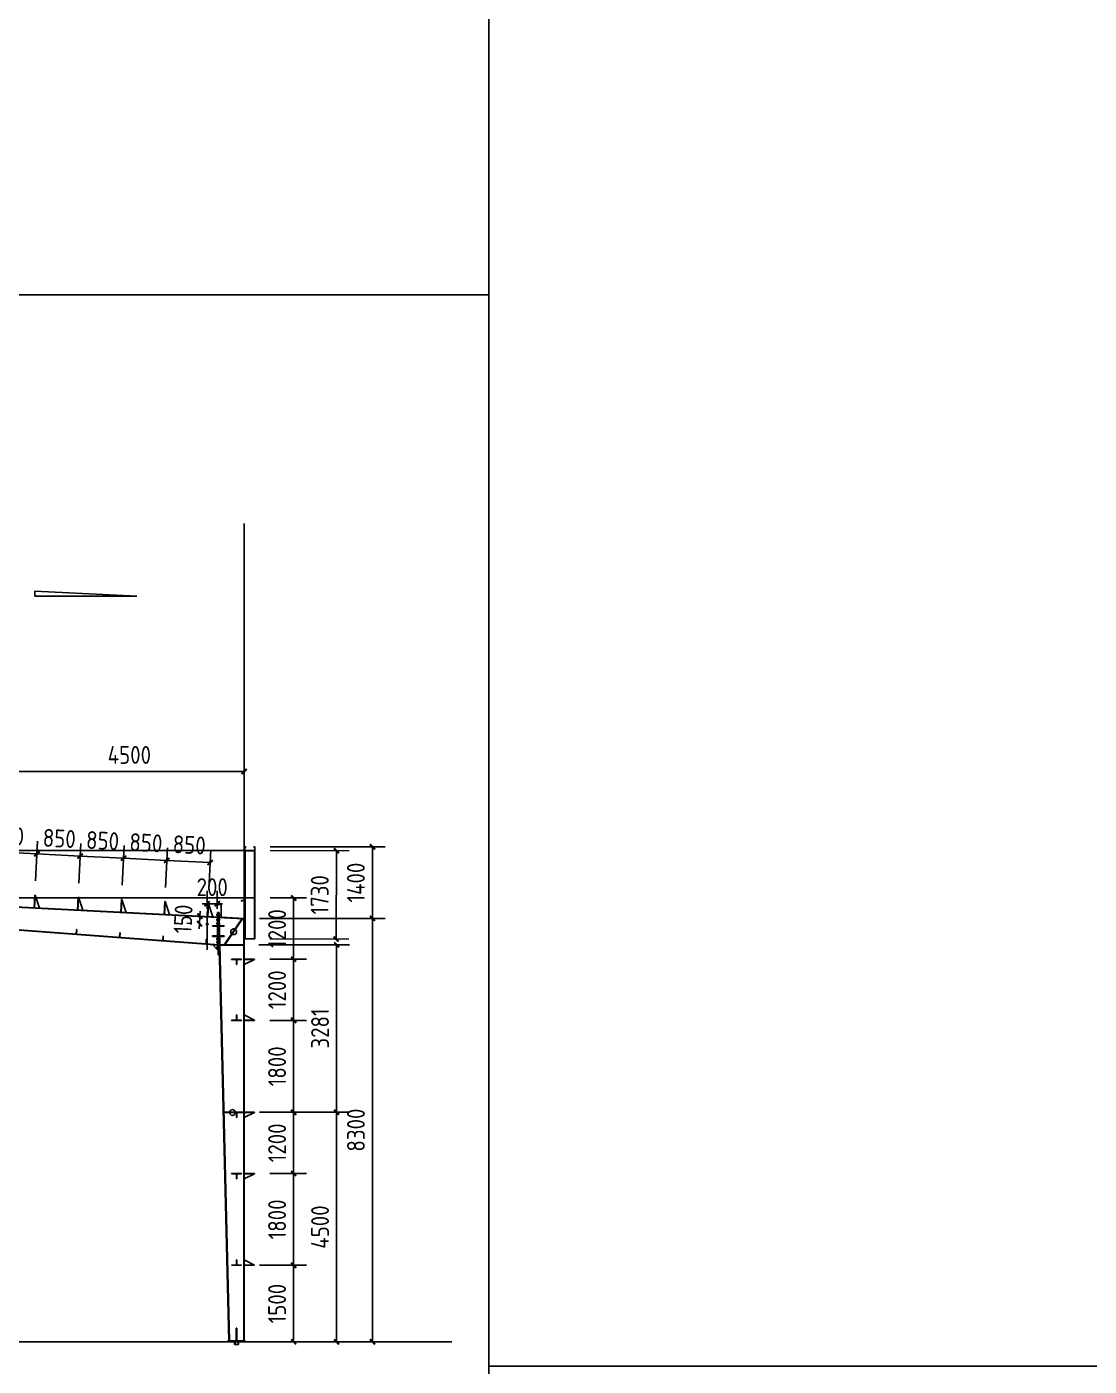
# Model space of a CAD drawing. Extents: x 102162 to 621267, y -39398 to 328893.
# Drawn here: x 211905 to 232727, y 265102 to 291352 of the extents above; entities that cross this region are included whole.
import ezdxf

# ---------------------------------------------------------------- set-up
doc = ezdxf.new("R2010")
doc.units = 0
doc.header["$LTSCALE"] = 1000
doc.header["$MEASUREMENT"] = 0
doc.layers.add('AXIS', color=3, linetype='Continuous')
doc.layers.add('DOTE', color=1, linetype='Continuous')
doc.styles.get("Standard").update_dxf_attribs({"font": 'gbenor.shx', "bigfont": 'gbcbig.shx'})
doc.dimstyles.get("Standard").update_dxf_attribs({"dimscale": 100, "dimtxt": 3.5, "dimasz": 1, "dimexe": 2.5, "dimexo": 3, "dimgap": 1.5, "dimtad": 1, "dimdec": 0, "dimzin": 0, "dimdsep": 46, "dimtxsty": 'Standard', "dimblk": 'ARCHTICK', "dimcen": 0.09, "dimadec": 0, "dimazin": 0, "dimtfac": 1, "dimtdec": 0, "dimtix": 1, "dimtmove": 2, "dimatfit": 3, "dimfxl": 1, "dimtolj": 1, "dimtzin": 0, "dimarcsym": 0})

# ---------------------------------------------------------------- blocks, each defined once
blk = doc.blocks.new('_ArchTick')
at = {"color": 0, "linetype": 'ByBlock', "const_width": 0.4}
blk.add_lwpolyline([(-0.5, -0.5), (0.5, 0.5)], dxfattribs=at)
blk = doc.blocks.new('*D215')
at = {"layer": 'AXIS', "color": 3, "lineweight": -2}
for p, q in [((211665, 274669), (211665, 277007)), ((216165, 274176), (216165, 277007)), ((216165, 276757), (211665, 276757))]:
    blk.add_line(p, q, dxfattribs=at)
at = {"layer": 'Defpoints', "color": 0}
for p in [(211665, 276757), (211665, 274369), (216165, 273876)]:
    blk.add_point(p, dxfattribs=at)
at = {"layer": 'AXIS', "color": 3, "lineweight": -2, "xscale": 100, "yscale": 100, "zscale": 100, "rotation": 180}
blk.add_blockref('_ArchTick', (211665, 276757), dxfattribs=at)
at = {"layer": 'AXIS', "color": 3, "lineweight": -2, "xscale": 100, "yscale": 100, "zscale": 100}
blk.add_blockref('_ArchTick', (216165, 276757), dxfattribs=at)
at = {"layer": 'AXIS', "color": 0, "insert": (213915, 277082), "char_height": 350, "attachment_point": 5}
blk.add_mtext('\\A1;4500', dxfattribs=at)
blk = doc.blocks.new('*D228')
at = {"layer": 'AXIS', "color": 3, "lineweight": -2}
for p, q in [((210777, 274678), (210816, 275456)), ((212075, 274613), (212114, 275391)), ((210803, 275207), (212102, 275142))]:
    blk.add_line(p, q, dxfattribs=at)
at = {"layer": 'Defpoints', "color": 0}
for p in [(212102, 275142), (210762, 274378), (212060, 274313)]:
    blk.add_point(p, dxfattribs=at)
at = {"layer": 'AXIS', "color": 3, "lineweight": -2, "xscale": 100, "yscale": 100, "zscale": 100}
for p, rotation in [((210803, 275207), 177.1375947754135), ((212102, 275142), 357.1375947754135)]:
    blk.add_blockref('_ArchTick', p, dxfattribs=dict(at, rotation=rotation))
at = {"layer": 'AXIS', "color": 0, "insert": (211469, 275499), "char_height": 350, "attachment_point": 5, "rotation": 357.1376}
blk.add_mtext('\\A1;1300', dxfattribs=at)
blk = doc.blocks.new('*D229')
at = {"layer": 'AXIS', "color": 3, "lineweight": -2}
for p, q in [((212075, 274613), (212114, 275391)), ((212102, 275142), (212951, 275099)), ((212924, 274570), (212963, 275349))]:
    blk.add_line(p, q, dxfattribs=at)
at = {"layer": 'Defpoints', "color": 0}
for p in [(212951, 275099), (212060, 274313), (212909, 274271)]:
    blk.add_point(p, dxfattribs=at)
at = {"layer": 'AXIS', "color": 3, "lineweight": -2, "xscale": 100, "yscale": 100, "zscale": 100}
for p, rotation in [((212102, 275142), 177.1375947738892), ((212951, 275099), 357.1375947738892)]:
    blk.add_blockref('_ArchTick', p, dxfattribs=dict(at, rotation=rotation))
at = {"layer": 'AXIS', "color": 0, "insert": (212542, 275445), "char_height": 350, "attachment_point": 5, "rotation": 357.1376}
blk.add_mtext('\\A1;850', dxfattribs=at)
blk = doc.blocks.new('*D230')
at = {"layer": 'AXIS', "color": 3, "lineweight": -2}
for p, q in [((212924, 274570), (212963, 275349)), ((213773, 274528), (213812, 275306)), ((212951, 275099), (213800, 275057))]:
    blk.add_line(p, q, dxfattribs=at)
at = {"layer": 'Defpoints', "color": 0}
for p in [(213800, 275057), (212909, 274271), (213758, 274228)]:
    blk.add_point(p, dxfattribs=at)
at = {"layer": 'AXIS', "color": 3, "lineweight": -2, "xscale": 100, "yscale": 100, "zscale": 100}
for p, rotation in [((212951, 275099), 177.1375947754135), ((213800, 275057), 357.1375947754135)]:
    blk.add_blockref('_ArchTick', p, dxfattribs=dict(at, rotation=rotation))
at = {"layer": 'AXIS', "color": 0, "insert": (213391, 275402), "char_height": 350, "attachment_point": 5, "rotation": 357.1376}
blk.add_mtext('\\A1;850', dxfattribs=at)
blk = doc.blocks.new('*D231')
at = {"layer": 'AXIS', "color": 3, "lineweight": -2}
for p, q in [((213773, 274528), (213812, 275306)), ((214622, 274485), (214661, 275264)), ((213800, 275057), (214649, 275014))]:
    blk.add_line(p, q, dxfattribs=at)
at = {"layer": 'Defpoints', "color": 0}
for p in [(214649, 275014), (213758, 274228), (214607, 274186)]:
    blk.add_point(p, dxfattribs=at)
at = {"layer": 'AXIS', "color": 3, "lineweight": -2, "xscale": 100, "yscale": 100, "zscale": 100}
for p, rotation in [((213800, 275057), 177.1375947754135), ((214649, 275014), 357.1375947754135)]:
    blk.add_blockref('_ArchTick', p, dxfattribs=dict(at, rotation=rotation))
at = {"layer": 'AXIS', "color": 0, "insert": (214240, 275360), "char_height": 350, "attachment_point": 5, "rotation": 357.1376}
blk.add_mtext('\\A1;850', dxfattribs=at)
blk = doc.blocks.new('*D232')
at = {"layer": 'AXIS', "color": 3, "lineweight": -2}
for p, q in [((214622, 274485), (214661, 275264)), ((215471, 274443), (215510, 275221)), ((214649, 275014), (215498, 274972))]:
    blk.add_line(p, q, dxfattribs=at)
at = {"layer": 'Defpoints', "color": 0}
for p in [(215498, 274972), (214607, 274186), (215456, 274143)]:
    blk.add_point(p, dxfattribs=at)
at = {"layer": 'AXIS', "color": 3, "lineweight": -2, "xscale": 100, "yscale": 100, "zscale": 100}
for p, rotation in [((214649, 275014), 177.1375947754135), ((215498, 274972), 357.1375947754135)]:
    blk.add_blockref('_ArchTick', p, dxfattribs=dict(at, rotation=rotation))
at = {"layer": 'AXIS', "color": 0, "insert": (215089, 275318), "char_height": 350, "attachment_point": 5, "rotation": 357.1376}
blk.add_mtext('\\A1;850', dxfattribs=at)
blk = doc.blocks.new('*D182')
at = {"layer": 'AXIS', "color": 3, "lineweight": -2}
for p, q in [((216465, 267079), (217385, 267079)), ((217135, 265579), (217135, 267079)), ((216485, 265579), (217385, 265579))]:
    blk.add_line(p, q, dxfattribs=at)
at = {"layer": 'Defpoints', "color": 0}
for p in [(216165, 267079), (217135, 267079), (216185, 265579)]:
    blk.add_point(p, dxfattribs=at)
at = {"layer": 'AXIS', "color": 3, "lineweight": -2, "xscale": 100, "yscale": 100, "zscale": 100}
for p, rotation in [((217135, 267079), 90), ((217135, 265579), 270)]:
    blk.add_blockref('_ArchTick', p, dxfattribs=dict(at, rotation=rotation))
at = {"layer": 'AXIS', "color": 0, "insert": (216810, 266329), "char_height": 350, "attachment_point": 5, "rotation": 90}
blk.add_mtext('\\A1;1500', dxfattribs=at)
blk = doc.blocks.new('*D183')
at = {"layer": 'AXIS', "color": 3, "lineweight": -2}
for p, q in [((216665, 268879), (217385, 268879)), ((217135, 267079), (217135, 268879)), ((216465, 267079), (217385, 267079))]:
    blk.add_line(p, q, dxfattribs=at)
at = {"layer": 'Defpoints', "color": 0}
for p in [(216365, 268879), (217135, 268879), (216165, 267079)]:
    blk.add_point(p, dxfattribs=at)
at = {"layer": 'AXIS', "color": 3, "lineweight": -2, "xscale": 100, "yscale": 100, "zscale": 100}
for p, rotation in [((217135, 268879), 90), ((217135, 267079), 270)]:
    blk.add_blockref('_ArchTick', p, dxfattribs=dict(at, rotation=rotation))
at = {"layer": 'AXIS', "color": 0, "insert": (216810, 267979), "char_height": 350, "attachment_point": 5, "rotation": 90}
blk.add_mtext('\\A1;1800', dxfattribs=at)
blk = doc.blocks.new('*D184')
at = {"layer": 'AXIS', "color": 3, "lineweight": -2}
for p, q in [((216665, 270079), (217385, 270079)), ((217135, 268879), (217135, 270079)), ((216665, 268879), (217385, 268879))]:
    blk.add_line(p, q, dxfattribs=at)
at = {"layer": 'Defpoints', "color": 0}
for p in [(216365, 270079), (217135, 270079), (216365, 268879)]:
    blk.add_point(p, dxfattribs=at)
at = {"layer": 'AXIS', "color": 3, "lineweight": -2, "xscale": 100, "yscale": 100, "zscale": 100}
for p, rotation in [((217135, 270079), 90), ((217135, 268879), 270)]:
    blk.add_blockref('_ArchTick', p, dxfattribs=dict(at, rotation=rotation))
at = {"layer": 'AXIS', "color": 0, "insert": (216810, 269479), "char_height": 350, "attachment_point": 5, "rotation": 90}
blk.add_mtext('\\A1;1200', dxfattribs=at)
blk = doc.blocks.new('*D185')
at = {"layer": 'AXIS', "color": 3, "lineweight": -2}
for p, q in [((216665, 271879), (217385, 271879)), ((217135, 270079), (217135, 271879)), ((216665, 270079), (217385, 270079))]:
    blk.add_line(p, q, dxfattribs=at)
at = {"layer": 'Defpoints', "color": 0}
for p in [(216365, 271879), (217135, 271879), (216365, 270079)]:
    blk.add_point(p, dxfattribs=at)
at = {"layer": 'AXIS', "color": 3, "lineweight": -2, "xscale": 100, "yscale": 100, "zscale": 100}
for p, rotation in [((217135, 271879), 90), ((217135, 270079), 270)]:
    blk.add_blockref('_ArchTick', p, dxfattribs=dict(at, rotation=rotation))
at = {"layer": 'AXIS', "color": 0, "insert": (216810, 270979), "char_height": 350, "attachment_point": 5, "rotation": 90}
blk.add_mtext('\\A1;1800', dxfattribs=at)
blk = doc.blocks.new('*D186')
at = {"layer": 'AXIS', "color": 3, "lineweight": -2}
for p, q in [((216665, 273079), (217385, 273079)), ((217135, 271879), (217135, 273079)), ((216665, 271879), (217385, 271879))]:
    blk.add_line(p, q, dxfattribs=at)
at = {"layer": 'Defpoints', "color": 0}
for p in [(216365, 273079), (217135, 273079), (216365, 271879)]:
    blk.add_point(p, dxfattribs=at)
at = {"layer": 'AXIS', "color": 3, "lineweight": -2, "xscale": 100, "yscale": 100, "zscale": 100}
for p, rotation in [((217135, 273079), 90), ((217135, 271879), 270)]:
    blk.add_blockref('_ArchTick', p, dxfattribs=dict(at, rotation=rotation))
at = {"layer": 'AXIS', "color": 0, "insert": (216810, 272479), "char_height": 350, "attachment_point": 5, "rotation": 90}
blk.add_mtext('\\A1;1200', dxfattribs=at)
blk = doc.blocks.new('*D187')
at = {"layer": 'AXIS', "color": 3, "lineweight": -2}
for p, q in [((216675, 274279), (217385, 274279)), ((217135, 273079), (217135, 274279)), ((216665, 273079), (217385, 273079))]:
    blk.add_line(p, q, dxfattribs=at)
at = {"layer": 'Defpoints', "color": 0}
for p in [(216375, 274279), (217135, 274279), (216365, 273079)]:
    blk.add_point(p, dxfattribs=at)
at = {"layer": 'AXIS', "color": 3, "lineweight": -2, "xscale": 100, "yscale": 100, "zscale": 100}
for p, rotation in [((217135, 274279), 90), ((217135, 273079), 270)]:
    blk.add_blockref('_ArchTick', p, dxfattribs=dict(at, rotation=rotation))
at = {"layer": 'AXIS', "color": 0, "insert": (216810, 273679), "char_height": 350, "attachment_point": 5, "rotation": 90}
blk.add_mtext('\\A1;1200', dxfattribs=at)
blk = doc.blocks.new('*D188')
at = {"layer": 'AXIS', "color": 3, "lineweight": -2}
for p, q in [((216465, 270079), (218227, 270079)), ((217977, 265579), (217977, 270079)), ((216485, 265579), (218227, 265579))]:
    blk.add_line(p, q, dxfattribs=at)
at = {"layer": 'Defpoints', "color": 0}
for p in [(216165, 270079), (217977, 270079), (216185, 265579)]:
    blk.add_point(p, dxfattribs=at)
at = {"layer": 'AXIS', "color": 3, "lineweight": -2, "xscale": 100, "yscale": 100, "zscale": 100}
for p, rotation in [((217977, 270079), 90), ((217977, 265579), 270)]:
    blk.add_blockref('_ArchTick', p, dxfattribs=dict(at, rotation=rotation))
at = {"layer": 'AXIS', "color": 0, "insert": (217652, 267829), "char_height": 350, "attachment_point": 5, "rotation": 90}
blk.add_mtext('\\A1;4500', dxfattribs=at)
blk = doc.blocks.new('*D189')
at = {"layer": 'AXIS', "color": 3, "lineweight": -2}
for p, q in [((216455, 273360), (218227, 273360)), ((217977, 270079), (217977, 273360)), ((216465, 270079), (218227, 270079))]:
    blk.add_line(p, q, dxfattribs=at)
at = {"layer": 'Defpoints', "color": 0}
for p in [(216155, 273360), (217977, 273360), (216165, 270079)]:
    blk.add_point(p, dxfattribs=at)
at = {"layer": 'AXIS', "color": 3, "lineweight": -2, "xscale": 100, "yscale": 100, "zscale": 100}
for p, rotation in [((217977, 273360), 90), ((217977, 270079), 270)]:
    blk.add_blockref('_ArchTick', p, dxfattribs=dict(at, rotation=rotation))
at = {"layer": 'AXIS', "color": 0, "insert": (217652, 271720), "char_height": 350, "attachment_point": 5, "rotation": 90}
blk.add_mtext('\\A1;3281', dxfattribs=at)
blk = doc.blocks.new('*D48')
at = {"layer": 'AXIS', "color": 3, "lineweight": -2}
for p, q in [((216465, 273879), (218930, 273879)), ((218680, 265579), (218680, 273879)), ((216485, 265579), (218930, 265579))]:
    blk.add_line(p, q, dxfattribs=at)
at = {"layer": 'Defpoints', "color": 0}
for p in [(216165, 273879), (218680, 273879), (216185, 265579)]:
    blk.add_point(p, dxfattribs=at)
at = {"layer": 'AXIS', "color": 3, "lineweight": -2, "xscale": 100, "yscale": 100, "zscale": 100}
for p, rotation in [((218680, 273879), 90), ((218680, 265579), 270)]:
    blk.add_blockref('_ArchTick', p, dxfattribs=dict(at, rotation=rotation))
at = {"layer": 'AXIS', "color": 0, "insert": (218355, 269729), "char_height": 350, "attachment_point": 5, "rotation": 90}
blk.add_mtext('\\A1;8300', dxfattribs=at)
blk = doc.blocks.new('*D49')
at = {"layer": 'AXIS', "color": 3, "lineweight": -2}
for p, q in [((216675, 275279), (218930, 275279)), ((218680, 273879), (218680, 275279)), ((216465, 273879), (218930, 273879))]:
    blk.add_line(p, q, dxfattribs=at)
at = {"layer": 'Defpoints', "color": 0}
for p in [(216375, 275279), (218680, 275279), (216165, 273879)]:
    blk.add_point(p, dxfattribs=at)
at = {"layer": 'AXIS', "color": 3, "lineweight": -2, "xscale": 100, "yscale": 100, "zscale": 100}
for p, rotation in [((218680, 275279), 90), ((218680, 273879), 270)]:
    blk.add_blockref('_ArchTick', p, dxfattribs=dict(at, rotation=rotation))
at = {"layer": 'AXIS', "color": 0, "insert": (218355, 274579), "char_height": 350, "attachment_point": 5, "rotation": 90}
blk.add_mtext('\\A1;1400', dxfattribs=at)
blk = doc.blocks.new('*D335')
at = {"layer": 'AXIS', "color": 3, "lineweight": -2}
for p, q in [((216675, 275208), (218223, 275203)), ((217973, 275203), (217967, 273473)), ((216669, 273478), (218217, 273473))]:
    blk.add_line(p, q, dxfattribs=at)
at = {"layer": 'Defpoints', "color": 0}
for p in [(216375, 275209), (216369, 273479), (217967, 273473)]:
    blk.add_point(p, dxfattribs=at)
at = {"layer": 'AXIS', "color": 3, "lineweight": -2, "xscale": 100, "yscale": 100, "zscale": 100}
for p, rotation in [((217973, 275203), 89.8012871105621), ((217967, 273473), 269.801287110562)]:
    blk.add_blockref('_ArchTick', p, dxfattribs=dict(at, rotation=rotation))
at = {"layer": 'AXIS', "color": 0, "insert": (217645, 274340), "char_height": 350, "attachment_point": 5, "rotation": 89.8013}
blk.add_mtext('\\A1;1730', dxfattribs=at)
blk = doc.blocks.new('*D59')
at = {"color": 0, "lineweight": -2}
for p, q in [((215147, 273930), (215048, 273935)), ((215297, 273922), (215290, 273773)), ((215297, 273922), (215302, 274022)), ((215140, 273780), (215040, 273785)), ((215290, 273773), (215285, 273673))]:
    blk.add_line(p, q, dxfattribs=at)
at = {"layer": 'Defpoints', "color": 0}
for p in [(215447, 273915), (215290, 273773), (215439, 273765)]:
    blk.add_point(p, dxfattribs=at)
at = {"color": 0, "lineweight": -2, "xscale": 100, "yscale": 100, "zscale": 100}
for p, rotation in [((215290, 273773), 87.13759477388938), ((215297, 273922), 267.1375947738894)]:
    blk.add_blockref('_ArchTick', p, dxfattribs=dict(at, rotation=rotation))
at = {"color": 0, "insert": (214969, 273864), "char_height": 350, "attachment_point": 5, "rotation": 87.1376}
blk.add_mtext('\\A1;150', dxfattribs=at)
blk = doc.blocks.new('*D60')
at = {"color": 0, "lineweight": -2}
for p, q in [((215439, 274065), (215439, 274415)), ((215639, 274065), (215639, 274415)), ((215439, 274165), (215339, 274165)), ((215439, 274165), (215639, 274165)), ((215639, 274165), (215739, 274165))]:
    blk.add_line(p, q, dxfattribs=at)
at = {"layer": 'Defpoints', "color": 0}
for p in [(215639, 274165), (215439, 273765), (215639, 273765)]:
    blk.add_point(p, dxfattribs=at)
at = {"color": 0, "lineweight": -2, "xscale": 100, "yscale": 100, "zscale": 100}
blk.add_blockref('_ArchTick', (215439, 274165), dxfattribs=at)
at = {"color": 0, "lineweight": -2, "xscale": 100, "yscale": 100, "zscale": 100, "rotation": 180}
blk.add_blockref('_ArchTick', (215639, 274165), dxfattribs=at)
at = {"color": 0, "insert": (215539, 274490), "char_height": 350, "attachment_point": 5}
blk.add_mtext('\\A1;200', dxfattribs=at)

msp = doc.modelspace()

# ---------------------------------------------------------------- linework, layer by layer
for p, q in [((212063.7, 280190.2), (212063.7, 280290.2)), ((212063.7, 280290.2), (214063.7, 280190.2)), ((214063.7, 280190.2), (212063.7, 280190.2)), ((211683, 274095.1), (216155.4, 273871.5)), ((211683.4, 274103.1), (216165.4, 273879)), ((215864.9, 265599), (215664.8, 273904)), ((215874.9, 265599), (215674.8, 273903.5)), ((215775.4, 273360.3), (216123.7, 273873.1)), ((215785.1, 273360.4), (216133.1, 273872.6)), ((216155.4, 265599), (216155.4, 273879)), ((216155.4, 265599), (216155.4, 273879)), ((215675.4, 273352.4), (211660.9, 273653.8)), ((215675.4, 273360.4), (211661.3, 273661.8)), ((215464.4, 273765.1), (215414.4, 273765.1)), ((215439.4, 273765.1), (215464.4, 273765.1)), ((215687.9, 273360.4), (216155.4, 273360.4)), ((215688.1, 273352.4), (216155.4, 273352.4)), ((177562.3, 265579), (220234.7, 265579))]:
    msp.add_line(p, q)
at = {"color": 4}
for p, q in [((181549.4, 275209), (216175.4, 275209)), ((216175.4, 275279), (216175.4, 273479)), ((216175.4, 275209), (216175.4, 275279)), ((216175.4, 275279), (216195.4, 275279)), ((216375.4, 275209), (216175.4, 275209)), ((216177.4, 275211), (216177.4, 275277)), ((216195.4, 275277), (216177.4, 275277)), ((216373.4, 275211), (216177.4, 275211)), ((216181.4, 275203), (216181.4, 273479)), ((216195.4, 275279), (216195.4, 275277)), ((216375.4, 275279), (216355.4, 275279)), ((216355.4, 275279), (216355.4, 275277)), ((216355.4, 275277), (216373.4, 275277)), ((216369.4, 273479), (216369.4, 275203)), ((216373.4, 275277), (216373.4, 275211)), ((216375.4, 273479), (216375.4, 275279)), ((216375.4, 275279), (216375.4, 275209)), ((181549.4, 274279), (216175.4, 274279)), ((216175.4, 273479), (216375.4, 273479))]:
    msp.add_line(p, q, dxfattribs=at)
at = {"color": 2}
for p, q in [((216375.4, 275209), (216175.4, 275209)), ((216175.4, 275209), (216175.4, 275203)), ((216175.4, 275209), (216375.4, 275209)), ((216175.4, 275203), (216375.4, 275203)), ((216375.4, 275209), (216375.4, 275203)), ((212048.9, 274084.8), (212061.4, 274334.5)), ((212060.3, 274313), (212048.9, 274084.8)), ((212054.9, 274084.5), (212067.4, 274334.2)), ((212067.4, 274334.2), (212061.4, 274334.5)), ((212154.8, 274079.5), (212067.4, 274334.2)), ((212897.9, 274042.4), (212910.4, 274292.1)), ((212909.3, 274270.5), (212897.9, 274042.4)), ((212903.9, 274042.1), (212916.3, 274291.8)), ((212916.3, 274291.8), (212910.4, 274292.1)), ((213003.7, 274037.1), (212916.3, 274291.8)), ((213746.8, 273999.9), (213759.3, 274249.6)), ((213758.2, 274228.1), (213746.8, 273999.9)), ((213752.8, 273999.6), (213765.3, 274249.3)), ((213765.3, 274249.3), (213759.3, 274249.6)), ((213852.7, 273994.7), (213765.3, 274249.3)), ((214595.7, 273957.5), (214608.2, 274207.2)), ((214607.2, 274185.7), (214595.7, 273957.5)), ((214601.7, 273957.2), (214614.2, 274206.9)), ((214614.2, 274206.9), (214608.2, 274207.2)), ((214701.6, 273952.2), (214614.2, 274206.9)), ((215444.7, 273915), (215457.2, 274164.7)), ((215456.1, 274143.2), (215444.7, 273915)), ((215450.7, 273914.7), (215463.2, 274164.4)), ((215463.2, 274164.4), (215457.2, 274164.7)), ((215550.6, 273909.8), (215463.2, 274164.4)), ((216175.4, 274279), (216375.4, 274279)), ((215439.4, 273994.4), (215439.4, 273264.4)), ((215695.4, 273949.4), (215619.4, 273949.4)), ((215695.4, 273849.4), (215619.4, 273849.4)), ((215657.4, 273994.4), (215639.4, 273994.4)), ((215639.4, 273994.4), (215639.4, 273264.4)), ((215657.4, 273904.4), (215657.4, 273994.4)), ((215657.4, 273994.4), (215675.4, 273994.4)), ((215657.4, 273904.4), (215657.4, 273285.9)), ((215675.4, 273994.4), (215675.4, 273164.4)), ((216165.4, 273879), (216165.4, 273479)), ((216175.4, 273879), (216165.4, 273879)), ((216175.4, 273479), (216175.4, 273879)), ((212874.3, 273570.7), (212878.8, 273660.6)), ((212880.3, 273570.3), (212874.3, 273570.7)), ((212884.8, 273660.2), (212878.8, 273660.6)), ((212880.3, 273570.3), (212884.8, 273660.2)), ((213722.2, 273507), (213726.7, 273597)), ((213732.6, 273596.5), (213726.7, 273597)), ((213728.1, 273506.6), (213732.6, 273596.5)), ((214570, 273443.4), (214574.5, 273533.3)), ((214580.5, 273532.8), (214574.5, 273533.3)), ((214576, 273442.9), (214580.5, 273532.8)), ((215439.4, 273770.6), (215439.4, 273759.6)), ((215639.4, 273734.4), (215544.4, 273734.4)), ((215544.4, 273734.4), (215544.4, 273724.4)), ((215544.4, 273724.4), (215639.4, 273724.4)), ((215639.4, 273534.4), (215544.4, 273534.4)), ((215544.4, 273534.4), (215544.4, 273524.4)), ((215695.4, 273779.4), (215619.4, 273779.4)), ((215639.4, 273729.4), (215639.4, 273734.4)), ((215639.4, 273529.4), (215639.4, 273534.4)), ((215675.4, 273729.4), (215675.4, 273734.4)), ((215675.4, 273734.4), (215770.4, 273734.4)), ((215770.4, 273724.4), (215675.4, 273724.4)), ((215675.4, 273529.4), (215675.4, 273534.4)), ((215675.4, 273534.4), (215770.4, 273534.4)), ((215770.4, 273734.4), (215770.4, 273724.4)), ((215770.4, 273534.4), (215770.4, 273524.4)), ((213728.1, 273506.6), (213722.2, 273507)), ((214576, 273442.9), (214570, 273443.4)), ((215417.9, 273379.7), (215422.4, 273469.6)), ((215423.9, 273379.3), (215417.9, 273379.7)), ((215428.4, 273469.2), (215422.4, 273469.6)), ((215423.9, 273379.3), (215428.4, 273469.2)), ((215544.4, 273524.4), (215639.4, 273524.4)), ((215639.4, 273264.4), (215549, 273361.8)), ((215619.4, 273479.4), (215695.4, 273479.4)), ((215619.4, 273409.4), (215695.4, 273409.4)), ((215619.4, 273309.4), (215695.4, 273309.4)), ((215639.4, 273264.4), (215675.4, 273264.4)), ((215657.4, 273164.4), (215657.4, 273285.9)), ((215770.4, 273524.4), (215675.4, 273524.4)), ((216165.4, 273479), (216175.4, 273479)), ((215675.4, 273164.4), (215657.4, 273164.4)), ((216015.4, 273079), (215915.4, 273079)), ((215915.4, 273079), (215915.4, 273073)), ((215915.4, 273073), (216115.4, 273073)), ((216012.4, 272973), (216012.4, 273073)), ((216012.4, 273073), (216018.4, 273073)), ((216115.4, 273079), (216015.4, 273079)), ((216015.4, 273079), (216015.4, 272973)), ((216018.4, 273073), (216018.4, 272973)), ((216115.4, 273073), (216115.4, 273079)), ((216165.4, 273079), (216365.4, 273079)), ((216365.4, 273073), (216165.4, 273073)), ((216165.4, 273073), (216165.4, 272973)), ((216165.4, 272973), (216365.4, 273073)), ((216365.4, 273079), (216365.4, 273073)), ((216015.4, 272973), (216012.4, 272973)), ((216018.4, 272973), (216015.4, 272973)), ((216015.4, 271985), (216012.4, 271985)), ((216012.4, 271985), (216012.4, 271885)), ((216015.4, 271879), (216015.4, 271985)), ((216018.4, 271985), (216015.4, 271985)), ((216018.4, 271885), (216018.4, 271985)), ((216165.4, 271885), (216165.4, 271985)), ((216165.4, 271985), (216365.4, 271885)), ((215915.4, 271879), (215915.4, 271885)), ((215915.4, 271885), (216115.4, 271885)), ((216015.4, 271879), (215915.4, 271879)), ((216012.4, 271885), (216018.4, 271885)), ((216115.4, 271879), (216015.4, 271879)), ((216115.4, 271885), (216115.4, 271879)), ((216365.4, 271885), (216165.4, 271885)), ((216165.4, 271879), (216365.4, 271879)), ((216365.4, 271879), (216365.4, 271885)), ((216015.4, 270079), (215915.4, 270079)), ((215915.4, 270079), (215915.4, 270073)), ((215915.4, 270073), (216115.4, 270073)), ((216012.4, 269973), (216012.4, 270073)), ((216012.4, 270073), (216018.4, 270073)), ((216015.4, 269973), (216012.4, 269973)), ((216115.4, 270079), (216015.4, 270079)), ((216015.4, 270079), (216015.4, 269973)), ((216018.4, 269973), (216015.4, 269973)), ((216018.4, 270073), (216018.4, 269973)), ((216115.4, 270073), (216115.4, 270079)), ((216165.4, 270079), (216365.4, 270079)), ((216365.4, 270073), (216165.4, 270073)), ((216165.4, 270073), (216165.4, 269973)), ((216165.4, 269973), (216365.4, 270073)), ((216365.4, 270079), (216365.4, 270073)), ((216015.4, 268879), (215915.4, 268879)), ((215915.4, 268879), (215915.4, 268873)), ((215915.4, 268873), (216115.4, 268873)), ((216012.4, 268773), (216012.4, 268873)), ((216012.4, 268873), (216018.4, 268873)), ((216115.4, 268879), (216015.4, 268879)), ((216015.4, 268879), (216015.4, 268773)), ((216018.4, 268873), (216018.4, 268773)), ((216115.4, 268873), (216115.4, 268879)), ((216165.4, 268879), (216365.4, 268879)), ((216365.4, 268873), (216165.4, 268873)), ((216165.4, 268873), (216165.4, 268773)), ((216165.4, 268773), (216365.4, 268873)), ((216365.4, 268879), (216365.4, 268873)), ((216015.4, 268773), (216012.4, 268773)), ((216018.4, 268773), (216015.4, 268773)), ((215915.4, 267079), (215915.4, 267085)), ((215915.4, 267085), (216115.4, 267085)), ((216015.4, 267079), (215915.4, 267079)), ((216015.4, 267185), (216012.4, 267185)), ((216012.4, 267185), (216012.4, 267085)), ((216012.4, 267085), (216018.4, 267085)), ((216015.4, 267079), (216015.4, 267185)), ((216018.4, 267185), (216015.4, 267185)), ((216115.4, 267079), (216015.4, 267079)), ((216018.4, 267085), (216018.4, 267185)), ((216115.4, 267085), (216115.4, 267079)), ((216165.4, 267085), (216165.4, 267185)), ((216165.4, 267185), (216365.4, 267085)), ((216365.4, 267085), (216165.4, 267085)), ((216165.4, 267079), (216365.4, 267079)), ((216365.4, 267079), (216365.4, 267085)), ((216015.4, 265849), (216011.4, 265849)), ((216011.4, 265849), (216011.4, 265599)), ((216019.4, 265849), (216015.4, 265849)), ((216019.4, 265599), (216019.4, 265849)), ((216185.4, 265599), (215845.4, 265599)), ((215845.4, 265599), (215845.4, 265579)), ((215845.4, 265579), (216015.4, 265579)), ((216011.4, 265599), (216019.4, 265599)), ((216015.4, 265579), (216185.4, 265579)), ((216185.4, 265579), (216185.4, 265599)), ((216185.4, 265579), (216185.4, 265599))]:
    msp.add_line(p, q, dxfattribs=at)
at = {"color": 6}
for p, q in [((215716, 274151.5), (215641, 274151.5)), ((215641, 274151.5), (215641, 274131.5)), ((215716, 273901.5), (215716, 274151.5)), ((216165.4, 274229), (216115.4, 274229)), ((216115.4, 274229), (216115.4, 274209)), ((216165.4, 273879), (216165.4, 274229)), ((216165.4, 273879), (215716, 273901.5)), ((215975.4, 265529), (215975.4, 265579)), ((216055.4, 265529), (215975.4, 265529)), ((215985.4, 265529), (215985.4, 265579)), ((216045.4, 265579), (216045.4, 265529)), ((216055.4, 265579), (216055.4, 265529))]:
    msp.add_line(p, q, dxfattribs=at)
at = {"color": 1}
msp.add_line((215639.4, 273363.1), (215666, 273896), dxfattribs=at)
at = {"color": 0}
for p, q in [((215767, 270079), (216155.4, 270079)), ((215767, 270071), (216155.4, 270071))]:
    msp.add_line(p, q, dxfattribs=at)
for points in [[(176411.7, 317601.7), (220961.7, 317601.7), (220961.7, 286101.7), (176411.7, 286101.7)], [(220961.7, 317601.7), (295211.7, 317601.7), (295211.7, 265101.7), (220961.7, 265101.7)], [(220961.7, 317601.7), (295211.7, 317601.7), (295211.7, 265101.7), (220961.7, 265101.7)], [(176411.7, 286101.7), (220961.7, 286101.7), (220961.7, 254601.7), (176411.7, 254601.7)]]:
    msp.add_lwpolyline(points, close=True)
for centre in [(215959.1, 273616.5), (215935.4, 270073)]:
    msp.add_circle(centre, 57)
at = {"extrusion": (0, 0, -1)}
msp.add_ellipse((215439.4, 273765.1), major_axis=(-25, 0), ratio=0.22, dxfattribs=at)
at = {"layer": 'DOTE'}
msp.add_line((216165.4, 265579), (216165.4, 281616.1), dxfattribs=at)
at = {"layer": 'DOTE', "color": 0}
msp.add_line((216165.4, 265599), (216165.4, 273879), dxfattribs=at)
msp.add_line((216165.4, 265599), (216165.4, 273879), dxfattribs=at)

# ---------------------------------------------------------------- dimensions: what is measured, and where the dimension line sits
dim = msp.add_linear_dim(base=(215639.4, 274165), p1=(215439.4, 273765.1), p2=(215639.4, 273765.1), angle=180, dimstyle='Standard')
dim.commit()
dim.dimension.update_dxf_attribs({"geometry": '*D60', "text_midpoint": (215539.4, 274490)})
dim = msp.add_aligned_dim(p1=(215446.9, 273914.9), p2=(215439.4, 273765.1), distance=-149.8, dimstyle='Standard')
dim.commit()
dim.dimension.update_dxf_attribs({"geometry": '*D59', "text_midpoint": (214969, 273863.7)})
at = {"layer": 'AXIS', "color": 0}
for base, p1, p2, angle, picture, middle in [((211665.4, 276757.2), (216165.4, 273876.4), (211665.4, 274369.2), 180, '*D215', (213915.4, 277082.2)), ((212101.8, 275141.6), (210762, 274377.9), (212060.3, 274313), 177.13759, '*D228', (211468.8, 275498.7)), ((213799.6, 275056.6), (212909.3, 274270.5), (213758.2, 274228.1), 177.13759, '*D230', (213391.4, 275402.4)), ((214648.6, 275014.2), (213758.2, 274228.1), (214607.2, 274185.7), 177.13759, '*D231', (214240.3, 275360)), ((215497.5, 274971.7), (214607.2, 274185.7), (215456.1, 274143.2), 177.13759, '*D232', (215089.3, 275317.5)), ((218679.6, 275279), (216165.4, 273879), (216375.4, 275279), 90, '*D49', (218354.6, 274579)), ((217135.1, 274279), (216365.4, 273079), (216375.4, 274279), 90, '*D187', (216810.1, 273679)), ((218679.6, 273879), (216185.4, 265579), (216165.4, 273879), 90, '*D48', (218354.6, 269729)), ((217976.5, 273360.4), (216165.4, 270079), (216155.4, 273360.4), 90, '*D189', (217651.5, 271719.7)), ((217135.1, 273079), (216365.4, 271879), (216365.4, 273079), 90, '*D186', (216810.1, 272479)), ((217135.1, 271879), (216365.4, 270079), (216365.4, 271879), 90, '*D185', (216810.1, 270979)), ((217976.5, 270079), (216185.4, 265579), (216165.4, 270079), 90, '*D188', (217651.5, 267829)), ((217135.1, 270079), (216365.4, 268879), (216365.4, 270079), 90, '*D184', (216810.1, 269479)), ((217135.1, 268879), (216165.4, 267079), (216365.4, 268879), 90, '*D183', (216810.1, 267979)), ((217135.1, 267079), (216185.4, 265579), (216165.4, 267079), 90, '*D182', (216810.1, 266329))]:
    dim = msp.add_linear_dim(base=base, p1=p1, p2=p2, angle=angle, dimstyle='Standard', override={"dimclrd": 3, "dimclre": 3}, dxfattribs=at)
    dim.commit()
    dim.dimension.update_dxf_attribs({"geometry": picture, "text_midpoint": middle})
for p1, p2, distance, picture, middle in [((212060.3, 274313), (212909.3, 274270.5), 829.6, '*D229', (212542.5, 275444.9)), ((216375.4, 275209), (216369.4, 273479), 1597.3, '*D335', (217644.7, 274339.6))]:
    dim = msp.add_aligned_dim(p1=p1, p2=p2, distance=distance, dimstyle='Standard', override={"dimclrd": 3, "dimclre": 3}, dxfattribs=at)
    dim.commit()
    dim.dimension.update_dxf_attribs({"geometry": picture, "text_midpoint": middle})

doc.saveas('drawing.dxf')
